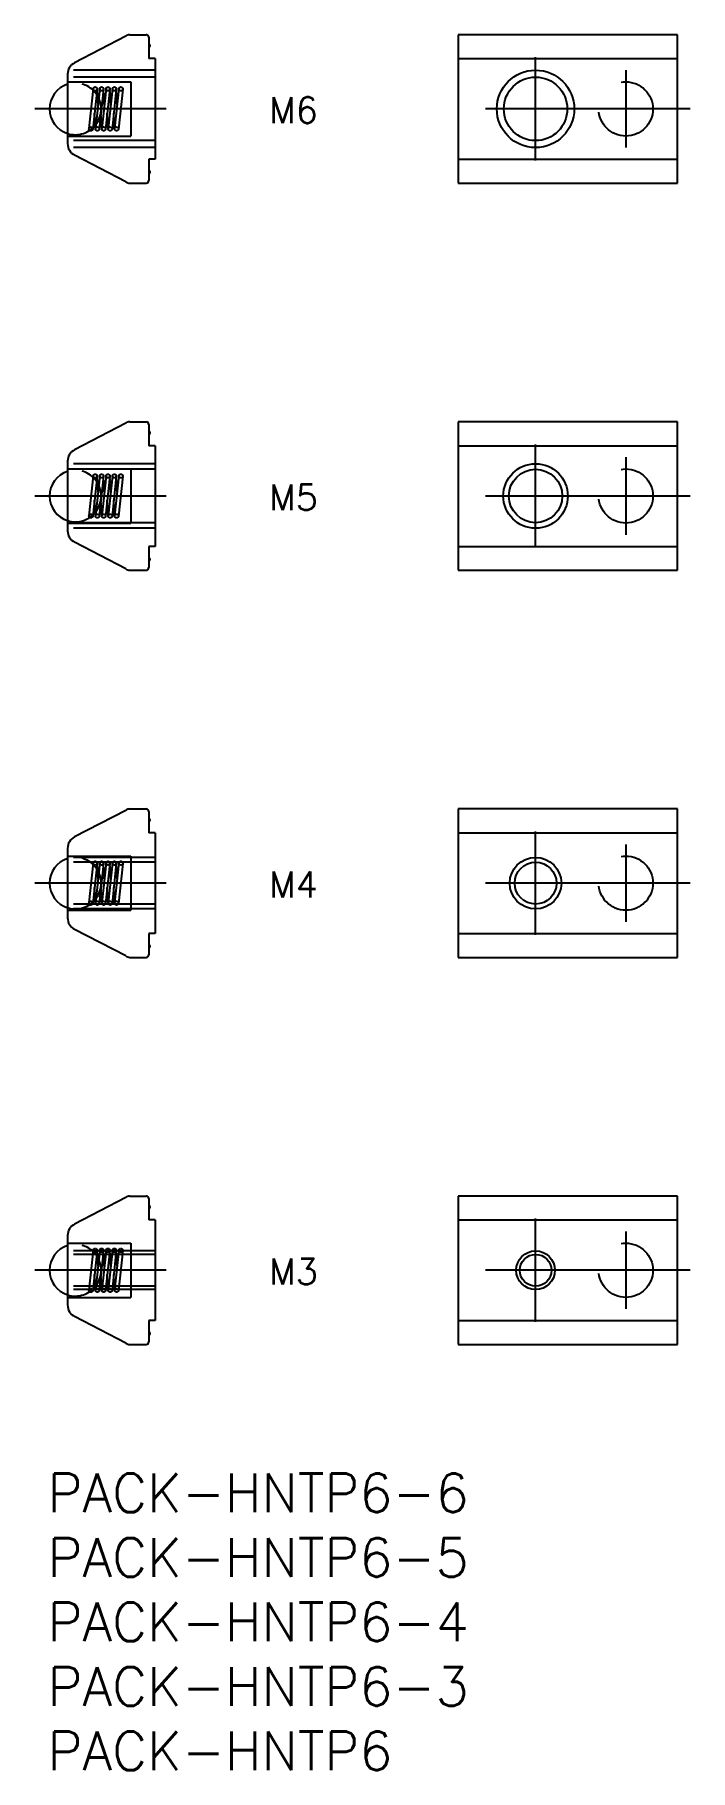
# Model space of a CAD drawing. Extents: x -1 to 50, y -23 to 112.
import ezdxf
from ezdxf.enums import TextEntityAlignment as Align

# ---------------------------------------------------------------- set-up
doc = ezdxf.new("R2010")
doc.units = 0
doc.header["$LTSCALE"] = 0.5
doc.linetypes.add('CENTER', pattern=[50.8, 31.75, -6.35, 6.35, -6.35])
doc.linetypes.add('DASHED', pattern=[19.05, 12.7, -6.35])
for name, color, linetype in [('MSM_CENTER', 1, 'CENTER'), ('MSM_CONTINUOUS', 7, 'CONTINUOUS'), ('MSM_DASHED', 4, 'DASHED'), ('MSM_NARROW', 5, 'CONTINUOUS'), ('MSM_PART_NUMBER', 7, 'CONTINUOUS')]:
    doc.layers.add(name, color=color, linetype=linetype)
doc.styles.get("Standard").update_dxf_attribs({"font": 'txt.shx', "height": 1, "bigfont": 'bigfont.shx'})

msp = doc.modelspace()

# ---------------------------------------------------------------- linework, layer by layer
at = {"layer": 'MSM_CENTER'}
for p, q in [((37.84, 101.75), (37.84, 109.75)), ((44.84, 108.75), (44.84, 102.75)), ((9.2, 105.75), (-1, 105.75)), ((49.84, 105.75), (30.84, 105.75)), ((37.84, 71.75), (37.84, 79.75)), ((44.84, 78.75), (44.84, 72.75)), ((9.2, 75.75), (-1, 75.75)), ((49.84, 75.75), (30.84, 75.75)), ((37.84, 41.75), (37.84, 49.75)), ((44.84, 48.75), (44.84, 42.75)), ((9.2, 45.75), (-1, 45.75)), ((49.84, 45.75), (30.84, 45.75)), ((37.84, 11.75), (37.84, 19.75)), ((44.84, 18.75), (44.84, 12.75)), ((9.2, 15.75), (-1, 15.75)), ((49.84, 15.75), (30.84, 15.75))]:
    msp.add_line(p, q, dxfattribs=at)
at = {"layer": 'MSM_CONTINUOUS'}
for p, q in [((6.06, 111.39), (2.09, 109.33)), ((6.06, 111.4), (6.06, 111.39)), ((6.38, 111.5), (7.65, 111.5)), ((7.85, 111.3), (7.85, 109.65)), ((48.84, 111.5), (31.84, 111.5)), ((31.84, 111.5), (31.84, 100)), ((48.84, 100), (48.84, 111.5)), ((8.35, 109.65), (7.85, 109.65)), ((8.35, 109.65), (8.35, 101.85)), ((31.84, 109.65), (48.84, 109.65)), ((1.55, 108.44), (1.55, 103.06)), ((6.06, 100.11), (2.09, 102.17)), ((8.35, 101.85), (7.85, 101.85)), ((7.85, 101.85), (7.85, 100.2)), ((31.84, 101.85), (48.84, 101.85)), ((6.38, 100), (7.65, 100)), ((31.84, 100), (48.84, 100)), ((6.06, 81.39), (2.09, 79.33)), ((6.06, 81.4), (6.06, 81.39)), ((6.38, 81.5), (7.65, 81.5)), ((7.85, 81.3), (7.85, 79.65)), ((48.84, 81.5), (31.84, 81.5)), ((31.84, 81.5), (31.84, 70)), ((48.84, 70), (48.84, 81.5)), ((8.35, 79.65), (7.85, 79.65)), ((8.35, 79.65), (8.35, 71.85)), ((31.84, 79.65), (48.84, 79.65)), ((1.55, 78.44), (1.55, 73.06)), ((6.06, 70.11), (2.09, 72.17)), ((7.85, 71.85), (7.85, 70.2)), ((8.35, 71.85), (7.85, 71.85)), ((31.84, 71.85), (48.84, 71.85)), ((6.38, 70), (7.65, 70)), ((31.84, 70), (48.84, 70)), ((6.06, 51.39), (2.09, 49.33)), ((6.06, 51.4), (6.06, 51.39)), ((6.38, 51.5), (7.65, 51.5)), ((7.85, 51.3), (7.85, 49.65)), ((48.84, 51.5), (31.84, 51.5)), ((31.84, 51.5), (31.84, 40)), ((48.84, 40), (48.84, 51.5)), ((1.55, 48.44), (1.55, 43.06)), ((8.35, 49.65), (7.85, 49.65)), ((8.35, 49.65), (8.35, 41.85)), ((31.84, 49.65), (48.84, 49.65)), ((6.06, 40.11), (2.09, 42.17)), ((7.85, 41.85), (7.85, 40.2)), ((8.35, 41.85), (7.85, 41.85)), ((31.84, 41.85), (48.84, 41.85)), ((6.38, 40), (7.65, 40)), ((31.84, 40), (48.84, 40)), ((6.06, 21.39), (2.09, 19.33)), ((6.06, 21.4), (6.06, 21.39)), ((6.38, 21.5), (7.65, 21.5)), ((7.85, 21.3), (7.85, 19.65)), ((48.84, 21.5), (31.84, 21.5)), ((31.84, 21.5), (31.84, 10)), ((48.84, 10), (48.84, 21.5)), ((8.35, 19.65), (7.85, 19.65)), ((8.35, 19.65), (8.35, 11.85)), ((31.84, 19.65), (48.84, 19.65)), ((1.55, 18.44), (1.55, 13.06)), ((6.06, 10.11), (2.09, 12.17)), ((7.85, 11.85), (7.85, 10.2)), ((8.35, 11.85), (7.85, 11.85)), ((31.84, 11.85), (48.84, 11.85)), ((6.38, 10), (7.65, 10)), ((31.84, 10), (48.84, 10))]:
    msp.add_line(p, q, dxfattribs=at)
for centre, radius in [((37.84, 105.75), 2.46), ((37.84, 75.75), 2.07), ((37.84, 45.75), 1.62), ((37.84, 15.75), 1.23)]:
    msp.add_circle(centre, radius, dxfattribs=at)
for centre, radius, start, end in [((6.38, 110.97), 0.53, 90, 127.3888), ((7.65, 111.3), 0.2, 0, 90), ((7.85, 110.65), 0.1, 270, 90), ((2.55, 108.44), 1, 117.4485, 180), ((2.15, 105.75), 2, 107.4576, 252.5424), ((2.55, 103.06), 1, 180, 242.5536), ((7.85, 100.85), 0.1, 270, 90), ((6.38, 100.53), 0.53, 232.6112, 270), ((7.65, 100.2), 0.2, 270, 0), ((6.38, 80.97), 0.53, 90, 127.3888), ((7.65, 81.3), 0.2, 0, 90), ((7.85, 80.65), 0.1, 270, 90), ((2.55, 78.44), 1, 117.4485, 180), ((2.15, 75.75), 2, 107.4576, 252.5424), ((2.55, 73.06), 1, 180, 242.5536), ((6.38, 70.53), 0.53, 232.6112, 270), ((7.65, 70.2), 0.2, 270, 0), ((7.85, 70.85), 0.1, 270, 90), ((6.38, 50.97), 0.53, 90, 127.3888), ((7.65, 51.3), 0.2, 0, 90), ((7.85, 50.65), 0.1, 270, 90), ((2.55, 48.44), 1, 117.4485, 180), ((2.15, 45.75), 2, 107.4576, 252.5424), ((2.55, 43.06), 1, 180, 242.5536), ((7.85, 40.85), 0.1, 270, 90), ((6.38, 40.53), 0.53, 232.6112, 270), ((7.65, 40.2), 0.2, 270, 0), ((6.38, 20.97), 0.53, 90, 127.3888), ((7.65, 21.3), 0.2, 0, 90), ((7.85, 20.65), 0.1, 270, 90), ((2.55, 18.44), 1, 117.4485, 180), ((2.15, 15.75), 2, 107.4576, 252.5424), ((2.55, 13.06), 1, 180, 242.5536), ((7.85, 10.85), 0.1, 270, 90), ((6.38, 10.53), 0.53, 232.6112, 270), ((7.65, 10.2), 0.2, 270, 0)]:
    msp.add_arc(centre, radius, start, end, dxfattribs=at)
at = {"layer": 'MSM_DASHED'}
for p, q in [((8.35, 108.21), (1.55, 108.21)), ((1.55, 107.85), (6.45, 107.85)), ((8.35, 108.75), (1.6, 108.75)), ((6.45, 107.85), (6.45, 103.65)), ((3.54, 107.32), (3.21, 104.22)), ((3.84, 107.28), (3.51, 104.18)), ((4.04, 107.32), (3.71, 104.22)), ((3.91, 106.08), (3.84, 107.31)), ((4.34, 107.28), (4.01, 104.18)), ((4.54, 107.32), (4.2, 104.22)), ((4.4, 106.08), (4.34, 107.31)), ((4.83, 107.28), (4.5, 104.18)), ((5.03, 107.32), (4.7, 104.22)), ((4.9, 106.08), (4.83, 107.31)), ((5.33, 107.28), (5, 104.18)), ((5.53, 107.32), (5.2, 104.22)), ((5.4, 106.08), (5.33, 107.31)), ((5.83, 107.28), (5.5, 104.18)), ((3.71, 104.19), (3.64, 105.42)), ((4.2, 104.19), (4.14, 105.42)), ((4.7, 104.19), (4.63, 105.42)), ((5.2, 104.19), (5.13, 105.42)), ((1.55, 103.65), (6.45, 103.65)), ((8.35, 103.29), (1.55, 103.29)), ((8.35, 102.75), (1.6, 102.75)), ((8.35, 78.25), (1.55, 78.25)), ((1.55, 77.85), (6.45, 77.85)), ((8.35, 77.82), (1.55, 77.82)), ((3.54, 77.32), (3.21, 74.22)), ((3.84, 77.28), (3.51, 74.18)), ((4.04, 77.32), (3.71, 74.22)), ((3.91, 76.08), (3.84, 77.31)), ((4.34, 77.28), (4.01, 74.18)), ((4.54, 77.32), (4.2, 74.22)), ((4.4, 76.08), (4.34, 77.31)), ((4.83, 77.28), (4.5, 74.18)), ((5.03, 77.32), (4.7, 74.22)), ((4.9, 76.08), (4.83, 77.31)), ((5.33, 77.28), (5, 74.18)), ((5.53, 77.32), (5.2, 74.22)), ((5.4, 76.08), (5.33, 77.31)), ((5.83, 77.28), (5.5, 74.18)), ((6.45, 77.85), (6.45, 73.65)), ((3.71, 74.19), (3.64, 75.42)), ((4.2, 74.19), (4.14, 75.42)), ((4.7, 74.19), (4.63, 75.42)), ((5.2, 74.19), (5.13, 75.42)), ((8.35, 73.68), (1.55, 73.68)), ((1.55, 73.65), (6.45, 73.65)), ((8.35, 73.25), (1.55, 73.25)), ((1.55, 47.85), (6.45, 47.85)), ((8.35, 47.75), (1.55, 47.75)), ((8.35, 47.37), (1.55, 47.37)), ((3.54, 47.32), (3.21, 44.22)), ((3.84, 47.28), (3.51, 44.18)), ((4.04, 47.32), (3.71, 44.22)), ((3.91, 46.08), (3.84, 47.31)), ((4.34, 47.28), (4.01, 44.18)), ((4.54, 47.32), (4.2, 44.22)), ((4.4, 46.08), (4.34, 47.31)), ((4.83, 47.28), (4.5, 44.18)), ((5.03, 47.32), (4.7, 44.22)), ((4.9, 46.08), (4.83, 47.31)), ((5.33, 47.28), (5, 44.18)), ((5.53, 47.32), (5.2, 44.22)), ((5.4, 46.08), (5.33, 47.31)), ((5.83, 47.28), (5.5, 44.18)), ((6.45, 47.85), (6.45, 43.65)), ((3.71, 44.19), (3.64, 45.42)), ((4.2, 44.19), (4.14, 45.42)), ((4.7, 44.19), (4.63, 45.42)), ((5.2, 44.19), (5.13, 45.42)), ((8.35, 44.13), (1.55, 44.13)), ((8.35, 43.75), (1.55, 43.75)), ((1.55, 43.65), (6.45, 43.65)), ((1.55, 17.85), (6.45, 17.85)), ((6.45, 17.85), (6.45, 13.65)), ((8.35, 17.25), (1.55, 17.25)), ((8.35, 16.98), (1.55, 16.98)), ((3.54, 17.32), (3.21, 14.22)), ((3.84, 17.28), (3.51, 14.18)), ((4.04, 17.32), (3.71, 14.22)), ((3.91, 16.08), (3.84, 17.31)), ((4.34, 17.28), (4.01, 14.18)), ((4.54, 17.32), (4.2, 14.22)), ((4.4, 16.08), (4.34, 17.31)), ((4.83, 17.28), (4.5, 14.18)), ((5.03, 17.32), (4.7, 14.22)), ((4.9, 16.08), (4.83, 17.31)), ((5.33, 17.28), (5, 14.18)), ((5.53, 17.32), (5.2, 14.22)), ((5.4, 16.08), (5.33, 17.31)), ((5.83, 17.28), (5.5, 14.18)), ((3.71, 14.19), (3.64, 15.42)), ((4.2, 14.19), (4.14, 15.42)), ((4.7, 14.19), (4.63, 15.42)), ((5.2, 14.19), (5.13, 15.42)), ((8.35, 14.52), (1.55, 14.52)), ((8.35, 14.25), (1.55, 14.25)), ((1.55, 13.65), (6.45, 13.65))]:
    msp.add_line(p, q, dxfattribs=at)
for centre, radius in [((44.84, 105.75), 2.1), ((3.69, 107.3), 0.15), ((4.19, 107.3), 0.15), ((4.68, 107.3), 0.15), ((5.18, 107.3), 0.15), ((5.68, 107.3), 0.15), ((3.36, 104.2), 0.15), ((3.86, 104.2), 0.15), ((4.35, 104.2), 0.15), ((4.85, 104.2), 0.15), ((5.35, 104.2), 0.15), ((3.69, 77.3), 0.15), ((4.19, 77.3), 0.15), ((4.68, 77.3), 0.15), ((5.18, 77.3), 0.15), ((5.68, 77.3), 0.15), ((44.84, 75.75), 2.1), ((3.36, 74.2), 0.15), ((3.86, 74.2), 0.15), ((4.35, 74.2), 0.15), ((4.85, 74.2), 0.15), ((5.35, 74.2), 0.15), ((3.69, 47.3), 0.15), ((4.19, 47.3), 0.15), ((4.68, 47.3), 0.15), ((5.18, 47.3), 0.15), ((5.68, 47.3), 0.15), ((44.84, 45.75), 2.1), ((3.36, 44.2), 0.15), ((3.86, 44.2), 0.15), ((4.35, 44.2), 0.15), ((4.85, 44.2), 0.15), ((5.35, 44.2), 0.15), ((44.84, 15.75), 2.1), ((3.69, 17.3), 0.15), ((4.19, 17.3), 0.15), ((4.68, 17.3), 0.15), ((5.18, 17.3), 0.15), ((5.68, 17.3), 0.15), ((3.36, 14.2), 0.15), ((3.86, 14.2), 0.15), ((4.35, 14.2), 0.15), ((4.85, 14.2), 0.15), ((5.35, 14.2), 0.15)]:
    msp.add_circle(centre, radius, dxfattribs=at)
for centre in [(2.15, 105.75), (2.15, 75.75), (2.15, 45.75), (2.15, 15.75)]:
    msp.add_arc(centre, 2, 252.5424, 107.4576, dxfattribs=at)
at = {"layer": 'MSM_NARROW'}
for centre, radius in [((37.84, 105.75), 3), ((37.84, 75.75), 2.5), ((37.84, 45.75), 2), ((37.84, 15.75), 1.5)]:
    msp.add_circle(centre, radius, dxfattribs=at)

# ---------------------------------------------------------------- texts
at = {"layer": 'MSM_CONTINUOUS'}
for s, p in [('M6', (19.07, 105.65)), ('M5', (19.07, 75.65)), ('M4', (19.07, 45.65)), ('M3', (19.07, 15.65))]:
    msp.add_text(s, height=2, dxfattribs=at).set_placement(p, align=Align.MIDDLE)
at = {"layer": 'MSM_PART_NUMBER'}
for s, p in [('PACK-HNTP6-6', (0, -3)), ('PACK-HNTP6-5', (0, -8)), ('PACK-HNTP6-4', (0, -13)), ('PACK-HNTP6-3', (0, -18)), ('PACK-HNTP6', (0, -23))]:
    msp.add_text(s, height=3, dxfattribs=at).set_placement(p)

doc.saveas('drawing.dxf')
